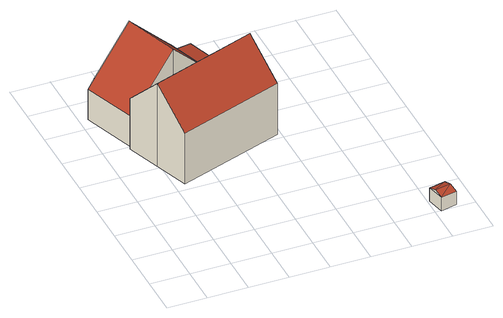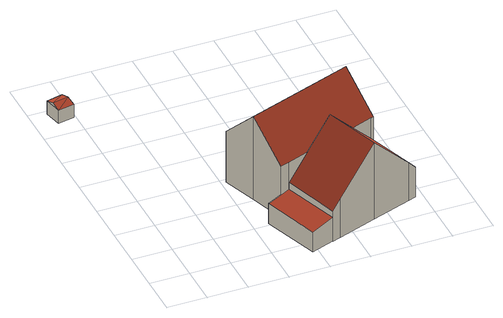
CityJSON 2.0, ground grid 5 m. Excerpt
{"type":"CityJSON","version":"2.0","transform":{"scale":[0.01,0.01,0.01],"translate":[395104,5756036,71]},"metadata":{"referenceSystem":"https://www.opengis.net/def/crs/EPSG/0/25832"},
"CityObjects":{
"building1":{"type":"Building","attributes":{"Gemeindeschluessel":"05558020","Geometrietyp2DReferenz":"3000","function":"31001_1100"},"address":[{"country":"Germany","locality":"Havixbeck","thoroughfareNumber":"14","thoroughfareName":"Brock"}],"children":["building1-1","building1-2"]},
"building1-1":{"type":"BuildingPart","attributes":{"roofType":"3100","measuredHeight":11.58},"parents":["building1"],"geometry":[{"type":"Solid","lod":"2","boundaries":[[[[0,1,2,3,4]],[[5,6,1,0]],[[7,8,6,5]],[[9,10,8,7]],[[11,12,10,9]],[[13,14,12,11]],[[15,16,14,13]],[[17,18,16,15]],[[19,20,21,18,17]],[[11,9,7,13]],[[5,0,4,22,23,24,19,17,15,13,7]],[[25,2,1,6,8,10,12,14,16,18,21]],[[19,24,20]],[[22,4,3]],[[25,23,22,3,2]],[[21,20,24,23,25]]]],"semantics":{"surfaces":[{"type":"WallSurface"},{"type":"RoofSurface"},{"type":"GroundSurface"},{"type":"ClosureSurface"}],"values":[[0,0,0,0,0,0,0,0,0,1,1,2,0,0,3,3]]}}]},
"building1-2":{"type":"BuildingPart","attributes":{"roofType":"3100","measuredHeight":10.6},"parents":["building1"],"geometry":[{"type":"Solid","lod":"2","boundaries":[[[[26,27,28,29]],[[30,31,27,26]],[[32,33,31,30]],[[34,35,33,32]],[[3,2,35,34]],[[36,18,21,20]],[[29,28,18,36]],[[22,3,34,32,30,37]],[[26,29,36,20,24,37,30]],[[27,31,33,35,2,25,21,18,28]],[[22,37,23]],[[2,3,22,23,25]],[[23,37,24]],[[23,24,20,21,25]]]],"semantics":{"surfaces":[{"type":"WallSurface"},{"type":"RoofSurface"},{"type":"GroundSurface"},{"type":"ClosureSurface"}],"values":[[0,0,0,0,0,0,0,1,1,2,0,3,0,3]]}}]},
"building2":{"type":"Building","attributes":{"Gemeindeschluessel":"05558020","Geometrietyp2DReferenz":"3000","function":"51009_1610","roofType":"2100","measuredHeight":3.29},"geometry":[{"type":"Solid","lod":"2","boundaries":[[[[38,39,40,41]],[[42,43,39,38]],[[44,45,43,42]],[[46,47,45,44]],[[41,40,47,46]],[[44,42,38,41,46]],[[39,43,45,47,40]]]],"semantics":{"surfaces":[{"type":"WallSurface"},{"type":"RoofSurface"},{"type":"GroundSurface"}],"values":[[0,0,0,0,0,1,2]]}}]},
"building3":{"type":"Building","attributes":{"Gemeindeschluessel":"05558020","Geometrietyp2DReferenz":"3000","function":"31001_1310","roofType":"3100","measuredHeight":2.19},"geometry":[{"type":"Solid","lod":"2","boundaries":[[[[48,49,50,51]],[[52,53,49,48]],[[54,55,53,52]],[[51,50,55,54]],[[48,56,52]],[[54,57,51]],[[57,56,48]],[[48,51,57]],[[54,52,56]],[[56,57,54]],[[49,53,55,50]]]],"semantics":{"surfaces":[{"type":"WallSurface"},{"type":"RoofSurface"},{"type":"GroundSurface"}],"values":[[0,0,0,0,0,0,1,1,1,1,2]]}}]}
},
"vertices":[
[1528,2879,735],[1528,2879,30],[1528,2880,30],[1528,2880,452],[1528,2880,734],[1641,2920,734],[1641,2920,30],[1793,2489,1188],[1793,2489,30],[1946,2058,734],[1946,2058,30],[615,1586,734],[615,1586,30],[462,2018,1188],[462,2018,30],[310,2449,734],[310,2449,30],[342,2461,733],[342,2461,30],[342,2460,734],[342,2460,451],[342,2460,30],[1266,2787,734],[935,2670,734],[605,2553,734],[935,2670,30],
[194,3192,556],[194,3192,30],[95,3156,30],[95,3156,449],[690,3366,1090],[690,3366,30],[1176,3538,566],[1176,3538,30],[1284,3578,450],[1284,3578,30],[342,2461,451],[935,2670,1090],
[1284,3578,364],[1284,3578,35],[1528,2879,35],[1528,2879,364],[1577,3682,312],[1577,3682,35],[1821,2982,312],[1821,2982,35],[1641,2920,344],[1641,2920,35],
[3231,271,198],[3231,271,16],[3026,229,16],[3026,229,198],[3280,46,198],[3280,46,16],[3074,3,198],[3074,3,16],[3255,159,234],[3050,116,234]
]}
